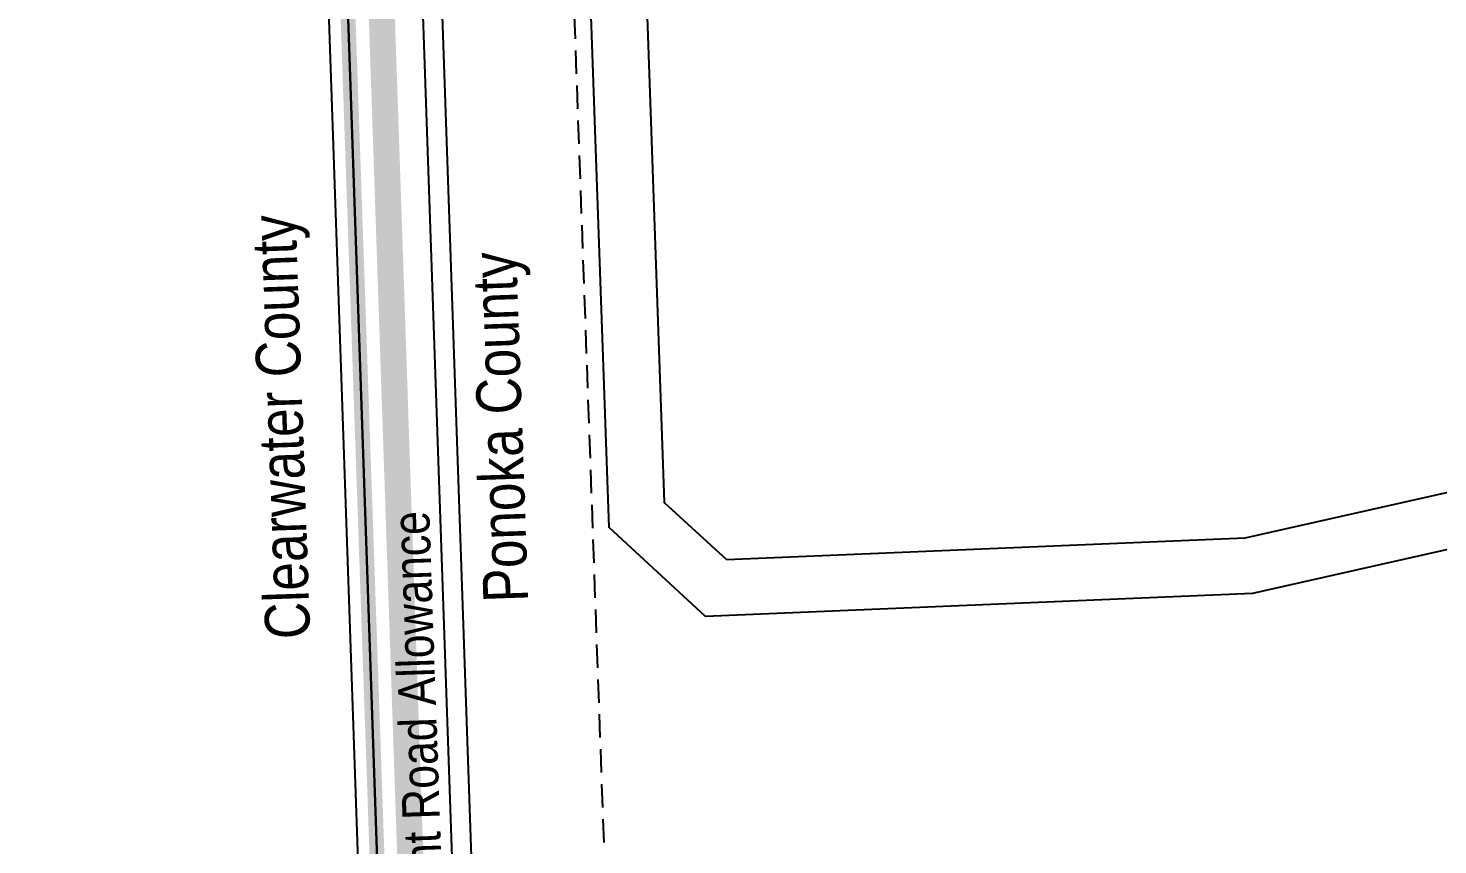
# Model space of a CAD drawing. Extents: x 665644 to 689199, y 5825051 to 5844826.
# Drawn here: x 668912.7 to 669290.7, y 5828266.4 to 5828485.4 of the extents above; entities that cross this region are included whole.
import ezdxf
from ezdxf.enums import TextEntityAlignment as Align

# ---------------------------------------------------------------- set-up
doc = ezdxf.new("R2010")
doc.units = 0
doc.header["$LTSCALE"] = 5
doc.linetypes.add('BORDER', pattern=[44.45, 12.7, -6.35, 12.7, -6.35, 0, -6.35])
doc.linetypes.add('UG_PIPE', pattern=[1.875, 1.25, -0.625])
doc.layers.add('AS-BOUNDARY', color=7, linetype='BORDER', lineweight=60, true_color=0xcc33ff)
for name, color, linetype in [('AS-PIPE-UG', 44, 'UG_PIPE'), ('AS-ROADS', 254, 'Continuous'), ('AS-TELEPHONE', 224, 'foc-TEL'), ('F-RW', 190, 'Continuous'), ('L-33', 7, 'Continuous'), ('L-ROAD-T', 7, 'Continuous'), ('L-SEC', 7, 'Continuous'), ('L-TITLEDB', 4, 'Continuous')]:
    doc.layers.add(name, color=color, linetype=linetype)
doc.styles.add('240', font='ARIALN.TTF', dxfattribs={"height": 30})
doc.styles.add('80L', font='ARIALN.TTF', dxfattribs={"height": 10})
doc.styles.add('foc-LtypeFont', font='ARIALN.TTF', dxfattribs={"height": 7.35})
doc.linetypes.add('foc-TEL', pattern='A,2,-1,["T",foc-LtypeFont,S=0.2,R=0,X=-0.425,Y=-0.75],-1.24,8', length=12.24)
doc.linetypes.add('foc-TEL-NOLINE', pattern='A,0,-2,["T",foc-LtypeFont,S=0.2,R=0,X=-0.425,Y=-0.75],-10.24', length=12.24)

msp = doc.modelspace()

# ---------------------------------------------------------------- linework, layer by layer
at = {"layer": 'AS-BOUNDARY', "flags": 128}
msp.add_lwpolyline([(665645.519, 5828501.939, 4, 4, 0), (665745.539, 5828505.527, 4, 4, 0), (666567.119, 5828534.54, 4, 4, 0), (667369.062, 5828562.807, 4, 4, 0), (668190.988, 5828591.895, 4, 4, 0), (668993.9, 5828620.377, 4, 4, 0), (669021.469, 5827821.487, 4, 4, 0), (669024.954, 5827721.455, 0, 0, 0)], format="xyseb", dxfattribs=at)
at = {"layer": 'AS-PIPE-UG', "flags": 128}
msp.add_lwpolyline([(669086.527, 5827723.633), (669056.494, 5828564.589)], dxfattribs=at)
at = {"layer": 'AS-ROADS', "const_width": 7, "flags": 128}
msp.add_lwpolyline([(668968.919, 5829544.133), (669002.684, 5828631.18), (669033.478, 5827721.785)], dxfattribs=at)
at = {"layer": 'AS-TELEPHONE', "linetype": 'foc-TEL-NOLINE', "flags": 128}
msp.add_lwpolyline([(669024.954, 5827721.455), (669021.469, 5827821.485), (668993.9, 5828620.377), (668993.196, 5828640.478), (668965.044, 5829443.932), (668961.555, 5829543.871)], dxfattribs=at)
at = {"layer": 'F-RW', "flags": 128}
msp.add_lwpolyline([(670267.11, 5828355.258), (669912.053, 5828343.053), (669912.053, 5828343.053), (669712.358, 5828336.187), (669663.471, 5828449.713), (669345.395, 5828357.273), (669241.022, 5828333.817), (669094.361, 5828327.655), (669068.519, 5828351.477), (669061.263, 5828557.33), (669021.436, 5828555.932), (669020.919, 5828570.921), (669075.722, 5828572.842), (669083.285, 5828358.215), (669099.986, 5828342.894), (669239.033, 5828348.736), (669341.647, 5828371.801), (669601.97, 5828447.472), (669616.632, 5828451.738), (669672.008, 5828467.833), (669722.075, 5828351.527), (669826.581, 5828355.12), (670271.35, 5828370.412)], dxfattribs=at)
at = {"layer": 'L-SEC', "flags": 128}
for points in [[(669041.593, 5827822.173), (669014.005, 5828621.082)], [(668993.9, 5828620.377), (669021.469, 5827821.487)]]:
    msp.add_lwpolyline(points, dxfattribs=at)
at = {"layer": 'L-TITLEDB', "flags": 128}
for points in [[(668988.911, 5828614.82), (669016.294, 5827821.286)], [(669046.77, 5827822.349), (669019.366, 5828615.889)]]:
    msp.add_lwpolyline(points, dxfattribs=at)

# ---------------------------------------------------------------- texts
at = {"layer": 'L-33', "color": 200, "linetype": 'Continuous', "true_color": 0xcc33ff, "insert": (668982.162, 5828378.504), "char_height": 12, "attachment_point": 5, "rotation": 91.97644, "style": '240'}
msp.add_mtext_dynamic_manual_height_columns('Clearwater County', width=201.24694, gutter_width=45, heights=[0], dxfattribs=at)
at = {"layer": 'L-ROAD-T', "style": '80L'}
msp.add_text('Government Road Allowance', height=10, rotation=91.98833, dxfattribs=at).set_placement((669017.801, 5828281.399), align=Align.MIDDLE_CENTER)

# ---------------------------------------------------------------- next in the draw order: texts
at = {"layer": 'L-33', "color": 200, "linetype": 'Continuous', "true_color": 0xcc33ff, "insert": (669040.964, 5828378.447), "char_height": 12, "attachment_point": 5, "rotation": 91.97644, "style": '240', "bg_fill": 3, "box_fill_scale": 1.1, "bg_fill_color": 256, "bg_fill_transparency": 0}
msp.add_mtext_dynamic_manual_height_columns('Ponoka County', width=93.99995, gutter_width=45, heights=[0], dxfattribs=at)

doc.saveas('drawing.dxf')
